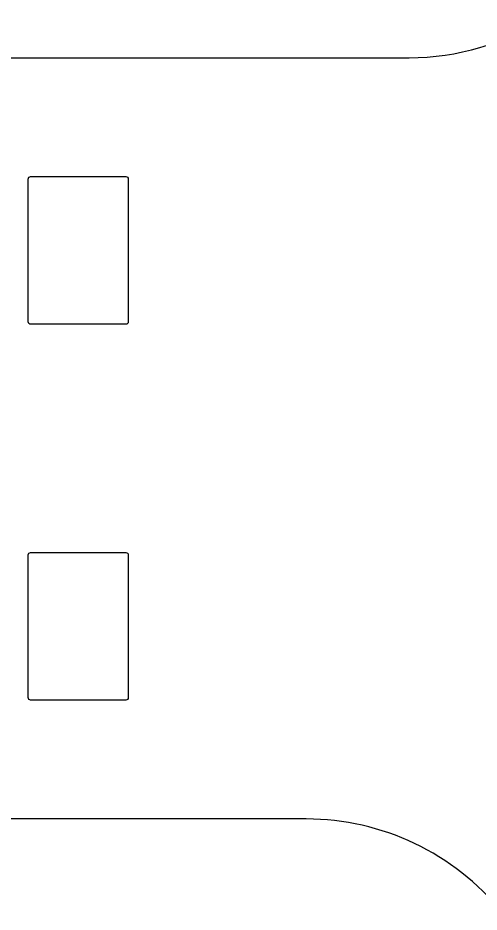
# Model space of a CAD drawing. Extents: x -27 to 356, y -111 to 35.
# Drawn here: x -12.3 to -2.61, y -90.59 to -71.8 of the extents above; entities that cross this region are included whole.
import ezdxf

# ---------------------------------------------------------------- set-up
doc = ezdxf.new("R2010")
doc.units = 0
doc.layers.add('BLACK', color=7, linetype='CONTINUOUS')

msp = doc.modelspace()

# ---------------------------------------------------------------- linework, layer by layer
at = {"layer": 'BLACK', "linetype": 'CONTINUOUS'}
for p, q in [((-21.025, -72.6353), (-4.07783, -72.6353)), ((-21.025, -72.6353), (-4.07783, -72.6353)), ((-12.086, -75.1853), (-12.0821, -75.1658)), ((-12.0821, -75.1658), (-12.0711, -75.1492)), ((-12.0711, -75.1492), (-12.0545, -75.1382)), ((-12.0545, -75.1382), (-12.035, -75.1343)), ((-12.035, -75.1343), (-10.035, -75.1343)), ((-10.035, -75.1343), (-10.0155, -75.1382)), ((-10.0155, -75.1382), (-9.99894, -75.1492)), ((-9.99894, -75.1492), (-9.98788, -75.1658)), ((-9.98788, -75.1658), (-9.984, -75.1853)), ((-12.086, -78.1853), (-12.086, -75.1853)), ((-9.984, -75.1853), (-9.984, -78.1853)), ((-12.0821, -78.2048), (-12.086, -78.1853)), ((-9.984, -78.1853), (-9.98788, -78.2048)), ((-12.0711, -78.2214), (-12.0821, -78.2048)), ((-12.0545, -78.2324), (-12.0711, -78.2214)), ((-12.035, -78.2363), (-12.0545, -78.2324)), ((-10.035, -78.2363), (-12.035, -78.2363)), ((-10.0155, -78.2324), (-10.035, -78.2363)), ((-9.99894, -78.2214), (-10.0155, -78.2324)), ((-9.98788, -78.2048), (-9.99894, -78.2214)), ((-12.086, -83.0853), (-12.0821, -83.0658)), ((-12.0821, -83.0658), (-12.0711, -83.0492)), ((-12.0711, -83.0492), (-12.0545, -83.0382)), ((-12.0545, -83.0382), (-12.035, -83.0343)), ((-12.035, -83.0343), (-10.035, -83.0343)), ((-10.035, -83.0343), (-10.0155, -83.0382)), ((-10.0155, -83.0382), (-9.99894, -83.0492)), ((-9.99894, -83.0492), (-9.98788, -83.0658)), ((-9.98788, -83.0658), (-9.984, -83.0853)), ((-12.086, -86.0853), (-12.086, -83.0853)), ((-9.984, -83.0853), (-9.984, -86.0853)), ((-12.0821, -86.1048), (-12.086, -86.0853)), ((-12.0711, -86.1214), (-12.0821, -86.1048)), ((-12.0545, -86.1324), (-12.0711, -86.1214)), ((-12.035, -86.1363), (-12.0545, -86.1324)), ((-10.035, -86.1363), (-12.035, -86.1363)), ((-10.0155, -86.1324), (-10.035, -86.1363)), ((-9.99894, -86.1214), (-10.0155, -86.1324)), ((-9.98788, -86.1048), (-9.99894, -86.1214)), ((-9.984, -86.0853), (-9.98788, -86.1048)), ((-6.24045, -88.6353), (-21.025, -88.6353)), ((-6.24045, -88.6353), (-21.025, -88.6353))]:
    msp.add_line(p, q, dxfattribs=at)
at = {"layer": 'BLACK'}
for centre, radius, start, end in [((-4.07783, -67.3353), 5.30001, -90, -57.352), ((-4.07783, -67.3353), 5.30001, -90, -57.352), ((-6.24045, -93.9353), 5.3, 39.0963, 90), ((-6.24045, -93.9353), 5.3, 39.0963, 90)]:
    msp.add_arc(centre, radius, start, end, dxfattribs=at)

doc.saveas('drawing.dxf')
